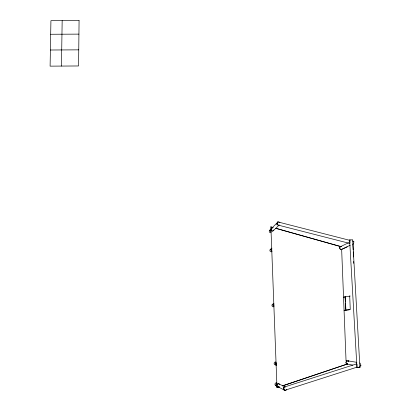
<?xml version="1.0" encoding="UTF-8"?>
<svg xmlns="http://www.w3.org/2000/svg" width="411" height="411" viewBox="0 0 411 411"><rect width="100%" height="100%" fill="white"/><g stroke="black" fill="none" stroke-linecap="round" stroke-linejoin="round"><path stroke-width="0.62" d="M61.47 66.073L62.164 20.622M270.988 229.585L271.019 229.261A1.428 1.392 40.2 0 1 272.344 228.197M277.661 222.289L277.096 223.8L277.302 224.262M277.245 223.178L276.978 224.796L349.895 243.471M277.348 222.808L277.744 221.889L350.064 240.409M275.997 363.581L276.094 363.303M273.752 304.505L273.854 304.238A1.469 1.433 62.5 0 0 273.906 305.697L273.788 305.435M271.635 248.634L271.733 248.372M356.989 364.172L356.969 366.71M349.612 239.926L352.7 239.788L359.908 367.342L356.938 367.321L349.612 239.926L350.09 240.029M273.351 227.56L270.813 226.949L272.657 227.468M269.606 230.401L277.538 222.387A1.516 1.474 39.1 0 0 277.209 223.831M273.443 230.581L279.295 224.904M349.956 240.656L349.997 242.721M356.691 363.869L283.374 387.352L283.508 388.385L284.35 390.45L357.102 367.121M340.216 246.836L348.579 242.711M350.203 245.244L341.649 249.307L346.036 360.509L356.882 362.358M342.07 249.307L347.218 246.872M284.35 390.45L283.374 387.352M356.938 367.321L358.562 367.228M279.326 386.895L276.911 387.707L279.413 386.941M282.948 385.677L347.547 363.92M282.434 385.924L347.685 363.946M359.548 366.335L360.771 365.944M340.914 246.574L340.596 246.667A1.444 1.382 47.2 0 0 339.656 247.679M276.978 224.796L277.744 221.889M349.463 309.745L344.053 310.326L350.264 309.601L349.704 296.023L350.151 296.023L343.539 297.215L343.966 297.215M50.681 34.262L78.922 34.123M50.394 50.008L78.758 49.849M346.036 360.509L346.473 360.509M358.973 367.228L360.134 367.295M347.321 364.069L347.074 364.028A1.51 1.439 65.3 0 1 346.915 361.135M346.535 363.93L352.772 365.107M352.535 241.041L353.773 241.36M275.817 228.259L341.176 246.646M275.74 228.336L341.048 246.713M278.75 383.812L285.414 387.085M275.74 385.605L283.97 389.905M277.908 224.76L277.574 224.545M284.068 389.792L283.831 387.979A1.623 1.557 75.2 0 0 284.186 389.941M271.666 249.534L271.784 249.79A1.439 1.403 46.1 0 1 271.943 248.074M276.033 364.536L276.151 364.809M270.916 229.744L270.972 230.068A1.428 1.392 40.2 0 0 273.356 230.663M345.153 296.3L345.934 310.392M348.713 360.339L348.785 361.618M345.019 296.326L345.338 302.085M345.446 304.006L345.728 309.123M352.936 244.165L353.183 249.919M353.26 251.835L353.481 256.952M353.666 261.427L353.748 263.348M270.885 226.867L276.993 387.753M270.906 231.655A1.418 1.382 40.3 0 1 271.147 229.091M277.122 386.283A1.51 1.454 75.9 0 1 276.665 383.53M276.238 365.22A1.495 1.444 73.5 0 1 276.13 362.338M271.902 251.044A1.423 1.392 46.2 0 1 271.799 248.321M274.014 306.549A1.459 1.418 62.6 0 1 273.906 303.75M347.213 364.054A1.51 1.439 65.2 0 1 346.211 361.875A1.51 1.439 65.2 0 1 348.471 361.521M271.286 228.701A1.428 1.392 40.2 0 0 270.947 229.338L271.049 229.99A1.428 1.392 40.2 0 0 273.777 229.949M341.479 249.39A1.444 1.382 47.2 0 1 340.097 249.04M339.856 248.753A1.444 1.382 47.2 0 1 339.697 248.414M341.608 249.328A1.444 1.387 47.2 0 1 339.825 248.352A1.444 1.387 47.2 0 1 340.724 246.6M277.954 386.72A1.521 1.464 75.9 0 1 276.875 385.667L276.819 385.318L276.963 385.713A1.526 1.464 75.9 0 0 278.422 386.808M278.601 383.771A1.521 1.464 75.9 0 0 276.85 384.881L276.901 385.277L276.932 384.927A1.526 1.464 75.9 0 1 279.603 384.501M278.961 383.915A1.521 1.464 75.9 0 1 279.275 384.146M345.471 303.308A1.474 1.413 56.9 0 1 345.394 304.417M276.398 365.112A1.505 1.454 73.4 0 1 276.315 362.985M286.631 389.556A1.623 1.557 75.2 0 1 284.52 390.193M284.412 387.388A1.623 1.557 75.2 0 1 284.782 387.219M359.866 362.959A1.623 0.349 70 0 1 360.817 365.066A1.623 0.349 70 0 1 360.504 365.703M353.583 241.452A1.51 0.319 -75.8 0 1 353.84 242.038A1.51 0.319 -75.8 0 1 353.332 243.903A1.51 0.319 -75.8 0 1 352.9 243.964M273.767 306.76A1.444 1.408 62.8 0 1 271.933 305.409A1.444 1.408 62.8 0 1 273.659 303.991M272.01 251.63A1.413 1.382 46.4 0 1 269.935 250.813A1.413 1.382 46.4 0 1 271.214 249.03M276.31 364.716A1.48 1.428 73.6 0 1 274.132 363.673A1.48 1.428 73.6 0 1 275.863 362.019M276.839 385.734A1.495 1.439 76 0 1 274.969 384.331A1.495 1.439 76 0 1 276.731 382.852M277.944 224.73A1.516 1.474 39.1 0 1 277.625 224.493M277.841 222.145A1.516 1.474 39.1 0 1 279.906 222.664M271.034 232.698A1.403 1.372 40.5 0 1 269.297 231.742A1.403 1.372 40.5 0 1 270.212 230.032M79.071 20.55L78.583 65.966L50.101 66.145L50.928 20.668L79.071 20.55"/></g></svg>
